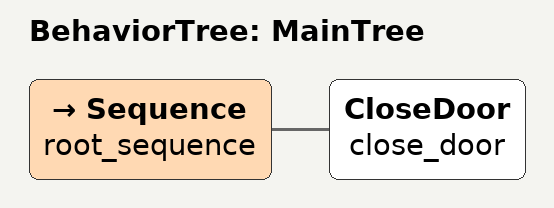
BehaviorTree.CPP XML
<root main_tree_to_execute = "MainTree" >
    <BehaviorTree ID="MainTree">
       <Sequence name="root_sequence">
           <CloseDoor    name="close_door"/>
       </Sequence>
    </BehaviorTree>
</root>
